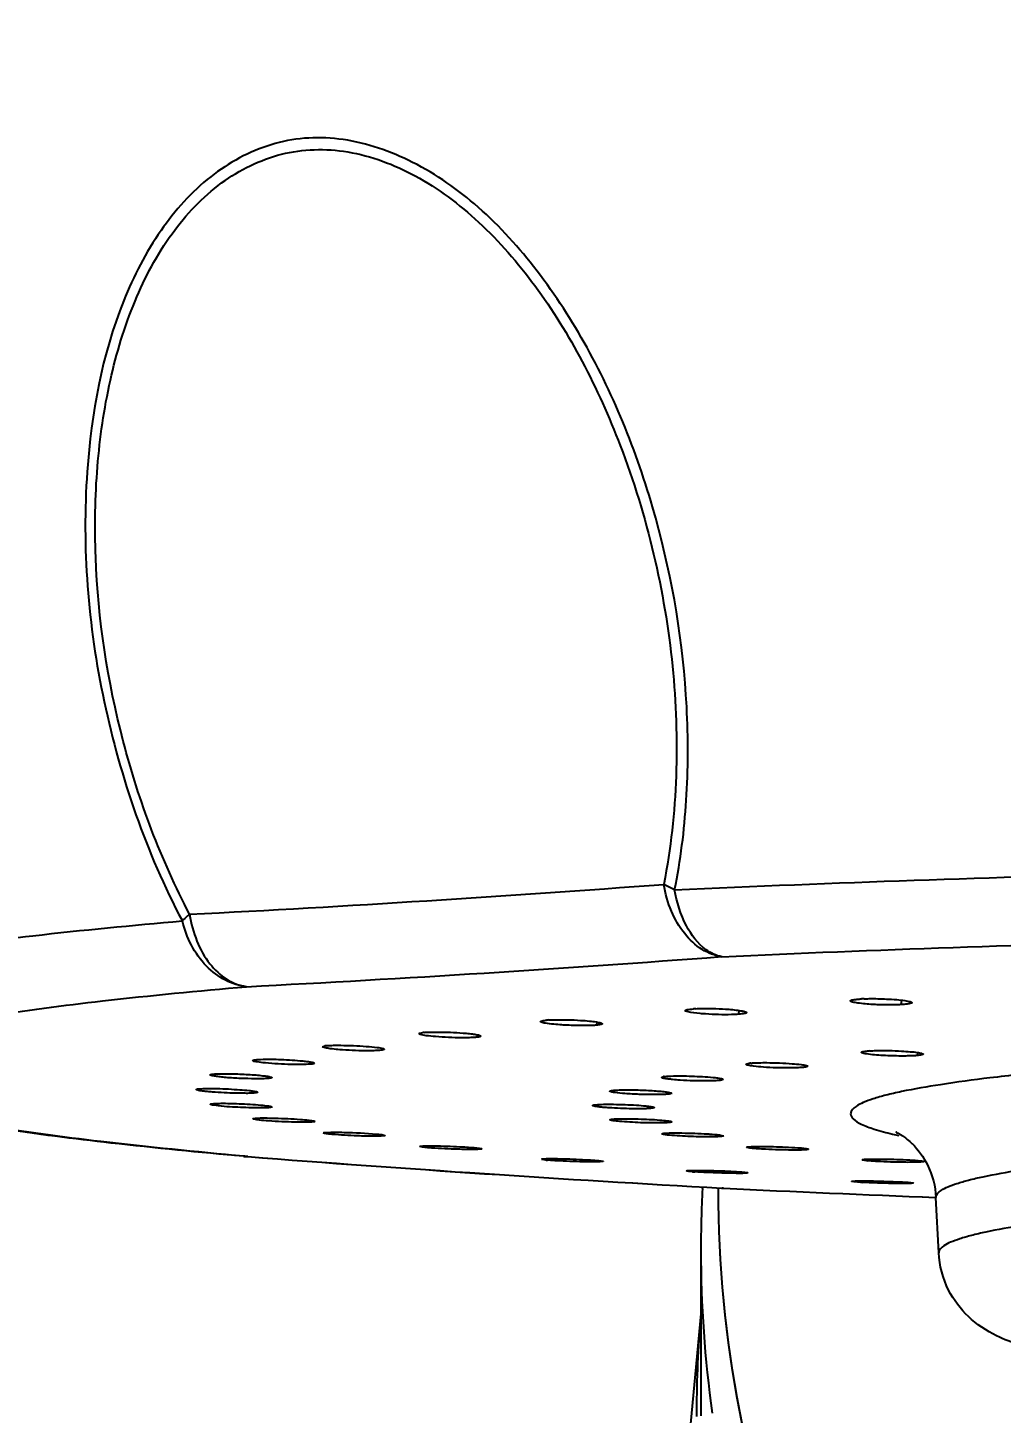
# Model space of a CAD drawing. Extents: x 0 to 1128, y 0 to 827.
# Drawn here: x 225.31 to 236.36, y 566.58 to 582.3 of the extents above; entities that cross this region are included whole.
import ezdxf

# ---------------------------------------------------------------- set-up
doc = ezdxf.new("R2010")
doc.units = 0
doc.header["$LTSCALE"] = 10
doc.header["$MEASUREMENT"] = 0
doc.header["$PDMODE"] = 3
doc.header["$PDSIZE"] = -10
doc.layers.get('0').update_dxf_attribs({"linetype": 'CONTINUOUS'})
doc.layers.get('DEFPOINTS').update_dxf_attribs({"linetype": 'CONTINUOUS'})
doc.layers.add('DEF_LAYER_ASSEM_MEMBER', color=7, linetype='CONTINUOUS')
doc.styles.add('Daelim Dimension', font='')
doc.styles.get('Daelim Dimension').set_extended_font_data('나눔고딕')
doc.dimstyles.new('DEFAULT', dxfattribs={"dimscale": 2, "dimtxt": 2, "dimasz": 2, "dimexe": 0, "dimexo": 2, "dimgap": 1, "dimtad": 1, "dimdec": 0, "dimzin": 9, "dimdsep": 46, "dimtxsty": 'Daelim Dimension', "dimcen": 0.5, "dimclrd": 5, "dimclre": 5, "dimclrt": 256, "dimadec": 1, "dimazin": 0, "dimtfac": 1, "dimtdec": 0, "dimtix": 1, "dimtmove": 0, "dimatfit": 3, "dimfxl": 1, "dimtolj": 1, "dimtzin": 1, "dimlwd": 9, "dimlwe": 9, "dimarcsym": 0})

# ---------------------------------------------------------------- blocks, each defined once
blk = doc.blocks.new('*D2')
at = {"color": 5, "lineweight": 9, "ltscale": 0.5, "transparency": 16777216}
for p, q in [((244.251, 627.328), (150.64, 627.328)), ((150.64, 623.328), (150.64, 342.467)), ((217.481, 338.467), (150.64, 338.467))]:
    blk.add_line(p, q, dxfattribs=at)
at = {"color": 5, "ltscale": 0.5, "transparency": 16777216}
for points in [[(149.974, 623.328), (151.307, 623.328), (150.64, 627.328)], [(149.974, 342.467), (151.307, 342.467), (150.64, 338.467)]]:
    blk.add_solid(points, dxfattribs=at)
at = {"layer": 'DEFPOINTS', "color": 0, "ltscale": 0.5, "transparency": 16777216}
for p in [(248.251, 627.328), (150.64, 338.467), (221.481, 338.467)]:
    blk.add_point(p, dxfattribs=at)
at = {"color": 7, "ltscale": 0.5, "transparency": 16777216, "insert": (143.197, 482.897), "char_height": 10, "attachment_point": 5, "rotation": 90, "style": 'Daelim Dimension'}
blk.add_mtext('\\A1;289', dxfattribs=at)

msp = doc.modelspace()

# ---------------------------------------------------------------- linework, layer by layer
at = {"layer": 'DEF_LAYER_ASSEM_MEMBER', "color": 7, "linetype": 'Continuous'}
for p, q in [((235.23, 571.263), (235.224, 571.212)), ((231.773, 571.014), (231.768, 570.979)), ((233.386, 571.146), (233.38, 571.103)), ((230.416, 570.861), (230.413, 570.843)), ((228.661, 570.734), (228.686, 570.744)), ((229.339, 570.709), (229.337, 570.696)), ((229.361, 570.705), (229.337, 570.696)), ((227.867, 570.577), (227.878, 570.584)), ((227.871, 570.573), (227.869, 570.575)), ((227.878, 570.584), (227.885, 570.585)), ((227.885, 570.585), (227.889, 570.586)), ((228.558, 570.553), (228.556, 570.541)), ((228.567, 570.547), (228.556, 570.541)), ((228.567, 570.548), (228.567, 570.547)), ((227.386, 570.414), (227.389, 570.418)), ((228.086, 570.384), (228.083, 570.381)), ((232.506, 570.386), (232.523, 570.394)), ((232.523, 570.394), (232.531, 570.396)), ((227.226, 570.248), (227.225, 570.249)), ((231.921, 570.23), (231.925, 570.234)), ((233.206, 570.363), (233.189, 570.356)), ((227.389, 570.081), (227.388, 570.082)), ((227.925, 570.218), (227.925, 570.218)), ((231.725, 570.068), (231.725, 570.068)), ((232.621, 570.206), (232.617, 570.202)), ((227.876, 569.914), (227.872, 569.917)), ((228.085, 570.054), (228.088, 570.051)), ((231.924, 569.904), (231.924, 569.905)), ((232.425, 570.044), (232.425, 570.044)), ((228.561, 569.892), (228.572, 569.887)), ((228.682, 569.751), (228.669, 569.756)), ((228.693, 569.749), (228.682, 569.751)), ((228.692, 569.76), (228.693, 569.749)), ((232.619, 569.885), (232.623, 569.881)), ((229.344, 569.735), (229.369, 569.727)), ((229.793, 569.596), (229.766, 569.603)), ((229.809, 569.594), (229.793, 569.596)), ((229.807, 569.609), (229.809, 569.594)), ((232.518, 569.742), (232.511, 569.746)), ((233.193, 569.729), (233.21, 569.723)), ((233.496, 569.586), (233.473, 569.593)), ((227.813, 569.487), (227.779, 569.49)), ((231.211, 569.468), (231.213, 569.448)), ((233.511, 569.584), (233.496, 569.586)), ((232.88, 569.338), (232.883, 569.315)), ((232.972, 569.126), (232.973, 569.149)), ((233.154, 569.111), (233.154, 569.13)), ((233.21, 569.129), (233.194, 569.13)), ((235.654, 568.396), (235.622, 569.024)), ((232.954, 568.427), (232.954, 566.546)), ((232.954, 567.704), (232.172, 559.345))]:
    msp.add_line(p, q, dxfattribs=at)
at = {"layer": 'DEF_LAYER_ASSEM_MEMBER', "color": 9, "linetype": 'Continuous'}
for p, q in [((235.413, 570.659), (235.41, 570.635)), ((234.13, 570.518), (234.127, 570.501)), ((233.19, 570.366), (233.189, 570.356)), ((232.526, 569.75), (232.528, 569.74)), ((233.509, 569.599), (233.511, 569.584)), ((227.777, 569.491), (227.763, 569.493)), ((227.813, 569.488), (227.777, 569.491)), ((227.813, 569.488), (227.779, 569.49)), ((234.849, 569.461), (234.852, 569.44)), ((233.188, 569.131), (233.211, 569.13)), ((233.188, 569.13), (233.211, 569.13)), ((233.211, 569.13), (233.194, 569.13)), ((235.622, 569.024), (235.622, 569.026)), ((235.654, 568.398), (235.654, 568.396))]:
    msp.add_line(p, q, dxfattribs=at)
for centre, radius, start, end in [((215.032, 806.816), 234.892, 272.95759, 274.27296), ((215.669, 806.233), 235.13, 272.9569, 274.27365), ((236.189, 574.198), 4.579, 256.63, 257.5242), ((227.825, 570.132), 0.645, 264.8308, 265.928), ((227.825, 570.129), 0.641, 265.9266, 268.9311), ((246.814, 814.827), 246.074, 265.57134, 266.82572), ((244.625, 802.712), 233.861, 267.20241, 267.79256), ((246.403, 568.428), 13.449, 180.0047, 187.9176)]:
    msp.add_arc(centre, radius, start, end, dxfattribs=at)
at = {"layer": 'DEF_LAYER_ASSEM_MEMBER', "color": 7, "linetype": 'Continuous'}
for centre, radius, start, end in [((232.964, 569.758), 1.409, 92.7448, 93.8219), ((234.873, 569.415), 1.864, 92.0477, 92.9528), ((231.286, 570.061), 0.979, 93.6006, 94.954), ((229.869, 570.292), 0.607, 94.7156, 96.5459), ((228.73, 570.474), 0.274, 97.1529, 99.2213), ((228.753, 570.286), 0.462, 96.3741, 97.0584), ((233.572, 569.996), 0.554, 95.1578, 97.0644), ((234.933, 569.648), 1.041, 93.685, 94.9581), ((232.581, 570.061), 0.338, 97.6359, 98.4569), ((227.857, 570.487), 1, 264.8644, 265.5721), ((246.777, 814.688), 245.933, 265.57755, 266.83264), ((231.342, 570.871), 1.429, 264.0392, 264.8436), ((234.965, 570.692), 1.256, 263.9323, 264.8476), ((233.069, 571.951), 2.643, 265.4613, 265.9756), ((246.527, 568.426), 13.573, 177.0447, 179.9981), ((244.646, 803.507), 234.656, 267.20668, 267.79507), ((235.033, 573.547), 4.358, 266.4913, 266.8465), ((246.29, 566.544), 13.386, 175.4399, 180.0141)]:
    msp.add_arc(centre, radius, start, end, dxfattribs=at)
at = {"layer": 'DEF_LAYER_ASSEM_MEMBER', "color": 9, "linetype": 'Continuous'}
for points, start_tangent, end_tangent in [([(232.656, 572.515), (232.788, 573.53), (232.793, 574.59), (232.442, 576.731), (232.093, 577.762), (231.629, 578.726), (231.056, 579.587), (230.384, 580.298), (229.632, 580.794), (228.845, 581.034), (228.454, 581.042), (228.077, 580.969), (227.391, 580.606), (226.827, 579.996), (226.404, 579.2), (225.989, 577.259)], (0.201588, 0.97947), (-0.069997, -0.997547)), ([(227.152, 572.237), (226.398, 574.201), (226.086, 576.289), (226.106, 577.316), (226.252, 578.296), (226.532, 579.193), (226.953, 579.96), (227.515, 580.535), (228.194, 580.861), (228.565, 580.913), (228.947, 580.887), (229.711, 580.616), (230.431, 580.091), (231.069, 579.37), (231.607, 578.509), (232.038, 577.556)], (-0.464306, 0.885675), (0.357896, -0.933761)), ([(232.038, 577.556), (232.631, 575.051), (232.533, 572.577)], (0.357896, -0.933761), (-0.192035, -0.981388)), ([(225.989, 577.259), (225.993, 575.964), (226.182, 574.65), (226.543, 573.367), (227.069, 572.162)], (-0.069997, -0.997547), (0.472505, -0.881328)), ([(232.656, 572.515), (238.097, 572.704), (244.111, 572.803)], (0.998947, 0.045873), (0.999966, 0.008304)), ([(232.656, 572.515), (232.624, 572.53), (232.533, 572.577)], (-0.911118, 0.412145), (-0.870209, 0.492683)), ([(233.191, 571.756), (232.967, 571.839), (232.77, 572.018), (232.62, 572.272), (232.533, 572.577)], (-0.990529, 0.137305), (-0.160042, 0.98711)), ([(233.191, 571.756), (233.014, 571.835), (232.79, 572.108), (232.656, 572.515)], (-0.984566, 0.175016), (-0.170712, 0.985321)), ([(222.329, 571.427), (222.612, 571.526), (222.987, 571.624), (224.007, 571.814), (225.374, 571.994), (227.069, 572.162)], (0.921408, 0.388596), (0.996262, 0.086384)), ([(227.152, 572.237), (227.129, 572.218), (227.069, 572.162)], (-0.763948, -0.645277), (-0.709222, -0.704985)), ([(227.798, 571.416), (227.557, 571.49), (227.343, 571.65), (227.069, 572.162)], (-0.993601, 0.112946), (-0.231143, 0.97292)), ([(227.152, 572.237), (227.235, 571.932), (227.381, 571.677), (227.576, 571.499), (227.798, 571.416)], (0.148564, -0.988903), (0.990408, -0.138174)), ([(233.191, 571.756), (238.443, 571.939), (244.248, 572.035)], (0.998947, 0.045873), (0.999965, 0.008307)), ([(223.223, 570.707), (223.496, 570.802), (223.858, 570.897), (224.843, 571.08), (226.162, 571.254), (227.798, 571.416)], (0.921409, 0.388595), (0.996262, 0.086387)), ([(261.497, 569.929), (261.432, 570.015), (261.351, 570.057), (261.238, 570.099), (261.094, 570.141), (260.918, 570.183), (260.473, 570.264), (259.909, 570.342), (259.232, 570.416), (257.561, 570.551), (255.527, 570.662), (253.205, 570.746), (250.687, 570.8), (248.068, 570.821), (245.45, 570.809), (242.932, 570.763), (240.612, 570.687), (238.579, 570.582), (236.911, 570.453), (236.234, 570.381), (235.672, 570.304), (235.229, 570.225), (235.053, 570.184), (234.909, 570.143), (234.797, 570.101), (234.717, 570.058), (234.653, 569.973)], (-0.007554, 0.999971), (0.007554, -0.999971)), ([(227.763, 569.493), (226.144, 569.659), (224.836, 569.836), (223.859, 570.021), (223.499, 570.116), (223.227, 570.212)], (-0.99593, 0.090127), (-0.921214, 0.389056)), ([(234.653, 569.973), (234.683, 569.915), (234.773, 569.857), (234.922, 569.8), (235.13, 569.743)], (0.007554, -0.999971), (0.97284, -0.231477)), ([(235.622, 569.026), (235.681, 569.105), (235.756, 569.145), (235.86, 569.183), (235.993, 569.222), (236.156, 569.26), (236.567, 569.334), (237.089, 569.404), (237.717, 569.471), (239.264, 569.591), (241.151, 569.688), (243.303, 569.759), (245.638, 569.801), (248.067, 569.813), (250.497, 569.793), (252.833, 569.744), (254.986, 569.665), (256.874, 569.562), (258.423, 569.437), (259.052, 569.368), (259.575, 569.296), (259.987, 569.221), (260.285, 569.143), (260.389, 569.104), (260.464, 569.065), (260.525, 568.986)], (-0.007554, 0.999971), (0.007554, -0.999971)), ([(260.491, 568.357), (260.431, 568.436), (260.356, 568.475), (260.251, 568.515), (259.954, 568.592), (259.543, 568.667), (259.022, 568.739), (258.395, 568.808), (256.849, 568.932), (254.967, 569.035), (252.819, 569.113), (250.489, 569.163), (248.066, 569.182), (245.644, 569.171), (243.314, 569.129), (241.168, 569.058), (239.287, 568.961), (237.743, 568.841), (237.117, 568.775), (236.597, 568.704), (236.187, 568.631), (236.024, 568.593), (235.891, 568.554), (235.787, 568.516), (235.713, 568.477), (235.654, 568.398)], (-0.007554, 0.999971), (0.007554, -0.999971)), ([(246.11, 555.147), (241.025, 556.709), (236.848, 559.848), (234.108, 564.165), (233.154, 569.111)], (-0.991761, 0.128103), (-0.000012, 1))]:
    msp.add_spline(points, degree=3, dxfattribs=dict(at, start_tangent=start_tangent, end_tangent=end_tangent))
at = {"layer": 'DEF_LAYER_ASSEM_MEMBER', "color": 7, "linetype": 'Continuous'}
for points, start_tangent, end_tangent in [([(232.775, 571.144), (232.78, 571.15), (232.798, 571.156), (232.87, 571.164)], (-0.174453, 0.984666), (0.997731, 0.067333)), ([(232.896, 571.166), (232.98, 571.168), (233.27, 571.159)], (0.998836, 0.048235), (0.997181, -0.075028)), ([(234.651, 571.254), (234.658, 571.261), (234.683, 571.268), (234.723, 571.273), (234.777, 571.277)], (-0.178503, 0.983939), (0.998648, 0.051989)), ([(234.735, 571.23), (234.673, 571.242), (234.657, 571.248), (234.651, 571.254)], (-0.99003, 0.140856), (-0.178503, 0.983939)), ([(234.97, 571.211), (234.904, 571.214), (234.735, 571.23)], (-0.999308, 0.037204), (-0.99003, 0.140856)), ([(234.807, 571.278), (234.865, 571.28), (235.061, 571.276)], (0.999354, 0.035936), (0.998959, -0.045617)), ([(235.224, 571.212), (235.167, 571.21), (234.97, 571.211)], (-0.998659, -0.051777), (-0.999308, 0.037204)), ([(235.061, 571.276), (235.176, 571.269), (235.27, 571.258), (235.331, 571.246), (235.346, 571.24), (235.35, 571.234)], (0.998959, -0.045617), (-0.170874, -0.985293)), ([(235.35, 571.234), (235.341, 571.227), (235.316, 571.221), (235.276, 571.216), (235.224, 571.212)], (-0.170874, -0.985293), (-0.998645, -0.052045)), ([(231.135, 571.02), (231.151, 571.029), (231.202, 571.036)], (-0.173238, 0.98488), (0.996175, 0.087384)), ([(231.14, 571.015), (231.136, 571.017), (231.135, 571.02)], (-0.87081, 0.491619), (-0.173238, 0.98488)), ([(231.284, 570.989), (231.189, 571.001), (231.14, 571.015)], (-0.995163, 0.098234), (-0.87081, 0.491619)), ([(231.225, 571.038), (231.301, 571.041), (231.589, 571.034)], (0.997988, 0.063404), (0.997969, -0.063704)), ([(231.589, 571.034), (231.689, 571.026), (231.768, 571.016), (231.818, 571.005), (231.831, 571), (231.835, 570.994)], (0.997969, -0.063704), (-0.175171, -0.984538)), ([(232.808, 571.13), (232.784, 571.137), (232.775, 571.144)], (-0.973792, 0.22744), (-0.174453, 0.984666)), ([(233.007, 571.106), (232.944, 571.111), (232.808, 571.13)], (-0.997818, 0.066026), (-0.973792, 0.22744)), ([(233.38, 571.103), (233.301, 571.099), (233.007, 571.106)], (-0.997748, -0.067076), (-0.997818, 0.066026)), ([(233.27, 571.159), (233.355, 571.151), (233.421, 571.141), (233.462, 571.131), (233.475, 571.121)], (0.997181, -0.075028), (-0.173608, -0.984815)), ([(233.475, 571.121), (233.468, 571.116), (233.449, 571.11), (233.419, 571.106), (233.38, 571.103)], (-0.173608, -0.984815), (-0.997726, -0.067402)), ([(229.756, 570.882), (229.767, 570.889), (229.8, 570.895)], (-0.174565, 0.984646), (0.993283, 0.11571)), ([(229.771, 570.873), (229.765, 570.876), (229.756, 570.882)], (-0.952294, 0.305181), (-0.174565, 0.984646)), ([(229.943, 570.849), (229.836, 570.86), (229.771, 570.873)], (-0.996516, 0.083398), (-0.952294, 0.305181)), ([(229.819, 570.897), (229.839, 570.899), (229.913, 570.901)], (0.996522, 0.083328), (0.999844, 0.01767)), ([(229.913, 570.901), (230.003, 570.901), (230.291, 570.887)], (0.999844, 0.01767), (0.995812, -0.091426)), ([(230.325, 570.837), (230.238, 570.836), (229.943, 570.849)], (-0.999564, -0.029529), (-0.996516, 0.083398)), ([(230.291, 570.887), (230.361, 570.88), (230.413, 570.871), (230.446, 570.863), (230.456, 570.855)], (0.995812, -0.091426), (-0.174523, -0.984653)), ([(230.456, 570.855), (230.445, 570.848), (230.413, 570.843)], (-0.174523, -0.984653), (-0.993268, -0.115836)), ([(231.409, 570.98), (231.376, 570.982), (231.284, 570.989)], (-0.998443, 0.055775), (-0.995163, 0.098234)), ([(231.667, 570.974), (231.607, 570.974), (231.409, 570.98)], (-0.999818, -0.019083), (-0.998443, 0.055775)), ([(231.768, 570.979), (231.746, 570.977), (231.667, 570.974)], (-0.996204, -0.087052), (-0.999818, -0.019083)), ([(231.835, 570.994), (231.83, 570.99), (231.817, 570.986), (231.768, 570.979)], (-0.175171, -0.984538), (-0.996167, -0.087473)), ([(228.691, 570.722), (228.669, 570.728), (228.661, 570.734)], (-0.976041, 0.217587), (-0.158448, 0.987367)), ([(228.771, 570.709), (228.747, 570.712), (228.691, 570.722)], (-0.993219, 0.11626), (-0.976041, 0.217587)), ([(228.701, 570.746), (228.718, 570.747), (228.783, 570.751)], (0.993735, 0.111761), (0.999603, 0.028159)), ([(228.888, 570.699), (228.856, 570.701), (228.771, 570.709)], (-0.997471, 0.071076), (-0.993219, 0.11626)), ([(228.783, 570.751), (228.867, 570.751), (229.157, 570.739)], (0.999603, 0.028159), (0.99697, -0.077787)), ([(229.263, 570.69), (229.182, 570.688), (228.888, 570.699)], (-0.99912, -0.041951), (-0.997471, 0.071076)), ([(229.157, 570.739), (229.28, 570.727), (229.351, 570.713)], (0.99697, -0.077787), (0.940656, -0.33936)), ([(229.337, 570.696), (229.323, 570.694), (229.263, 570.69)], (-0.987175, -0.159644), (-0.99912, -0.041951)), ([(229.351, 570.713), (229.356, 570.711), (229.361, 570.705)], (0.940656, -0.33936), (-0.190769, -0.981635)), ([(230.413, 570.843), (230.395, 570.841), (230.325, 570.837)], (-0.993337, -0.115245), (-0.999564, -0.029529)), ([(234.866, 570.687), (234.943, 570.691), (235.231, 570.686)], (0.997892, 0.064899), (0.998504, -0.054682)), ([(227.869, 570.575), (227.868, 570.576), (227.867, 570.577)], (-0.749901, 0.66155), (-0.156012, 0.987755)), ([(228.011, 570.55), (227.918, 570.562), (227.871, 570.573)], (-0.99525, 0.097355), (-0.875791, 0.482691)), ([(227.889, 570.586), (227.902, 570.587), (227.957, 570.591)], (0.987523, 0.157475), (0.99917, 0.040735)), ([(227.957, 570.591), (228.191, 570.59), (228.438, 570.573)], (0.99917, 0.040735), (0.9946, -0.103779)), ([(228.397, 570.532), (228.303, 570.533), (228.011, 570.55)], (-0.999997, -0.002522), (-0.99525, 0.097355)), ([(228.556, 570.541), (228.498, 570.535), (228.397, 570.532)], (-0.9701, -0.242704), (-0.999997, -0.002522)), ([(228.438, 570.573), (228.491, 570.567), (228.531, 570.561), (228.556, 570.554), (228.567, 570.548)], (0.9946, -0.103779), (0.374396, -0.927269)), ([(233.466, 570.534), (233.475, 570.541), (233.504, 570.546)], (-0.172941, 0.984932), (0.992192, 0.124717)), ([(233.484, 570.525), (233.471, 570.53), (233.466, 570.534)], (-0.966214, 0.257742), (-0.172941, 0.984932)), ([(233.522, 570.548), (233.541, 570.55), (233.613, 570.553)], (0.995828, 0.091254), (0.999678, 0.025366)), ([(233.613, 570.553), (233.702, 570.554), (233.991, 570.542)], (0.999678, 0.025366), (0.997005, -0.077337)), ([(233.991, 570.542), (234.091, 570.532), (234.151, 570.521)], (0.997005, -0.077337), (0.95673, -0.290978)), ([(234.776, 570.67), (234.78, 570.675), (234.793, 570.679), (234.843, 570.686)], (-0.173223, 0.984883), (0.996182, 0.087299)), ([(234.781, 570.665), (234.778, 570.668), (234.776, 570.67)], (-0.886985, 0.461799), (-0.173223, 0.984883)), ([(234.926, 570.642), (234.831, 570.653), (234.781, 570.665)], (-0.996233, 0.086722), (-0.886985, 0.461799)), ([(235.051, 570.634), (235.018, 570.635), (234.926, 570.642)], (-0.998901, 0.046877), (-0.996233, 0.086722)), ([(235.309, 570.63), (235.249, 570.629), (235.051, 570.634)], (-0.999728, -0.023326), (-0.998901, 0.046877)), ([(235.231, 570.686), (235.331, 570.678), (235.41, 570.67), (235.46, 570.66), (235.473, 570.655), (235.476, 570.65)], (0.998504, -0.054682), (-0.175209, -0.984531)), ([(235.409, 570.635), (235.388, 570.633), (235.309, 570.63)], (-0.996196, -0.087143), (-0.999728, -0.023326)), ([(235.476, 570.65), (235.471, 570.646), (235.458, 570.642), (235.409, 570.635)], (-0.175209, -0.984531), (-0.996175, -0.087383)), ([(227.388, 570.412), (227.387, 570.413), (227.386, 570.414)], (-0.817268, 0.576258), (-0.177182, 0.984178)), ([(227.566, 570.385), (227.499, 570.392), (227.444, 570.399), (227.407, 570.406), (227.388, 570.412)], (-0.99661, 0.08227), (-0.817268, 0.576258)), ([(227.389, 570.418), (227.391, 570.419), (227.395, 570.42)], (0.891565, 0.452893), (0.96913, 0.246549)), ([(227.395, 570.42), (227.404, 570.422), (227.449, 570.426)], (0.96913, 0.246549), (0.998383, 0.056838)), ([(227.449, 570.426), (227.469, 570.427), (227.544, 570.428)], (0.998383, 0.056838), (0.999997, 0.002358)), ([(227.544, 570.428), (227.722, 570.425), (227.816, 570.42), (227.904, 570.414), (227.98, 570.406), (228.038, 570.399), (228.074, 570.391), (228.086, 570.384)], (0.999997, 0.002358), (-0.171472, -0.985189)), ([(228.083, 570.381), (228.062, 570.376), (228.022, 570.373), (227.965, 570.371), (227.894, 570.371), (227.73, 570.375), (227.566, 570.385)], (-0.890996, -0.454011), (-0.99661, 0.08227)), ([(232.507, 570.384), (232.506, 570.385), (232.506, 570.386)], (-0.726565, 0.687098), (-0.151334, 0.988483)), ([(232.632, 570.362), (232.584, 570.368), (232.546, 570.373), (232.52, 570.379), (232.507, 570.384)], (-0.995486, 0.094905), (-0.726565, 0.687098)), ([(232.536, 570.396), (232.551, 570.398), (232.612, 570.402)], (0.990988, 0.133953), (0.999197, 0.040055)), ([(232.612, 570.402), (232.852, 570.401), (233.094, 570.386)], (0.999197, 0.040055), (0.994733, -0.102502)), ([(233.094, 570.386), (233.142, 570.381), (233.178, 570.375), (233.199, 570.369), (233.206, 570.363)], (0.994733, -0.102502), (-0.195617, -0.98068)), ([(233.663, 570.503), (233.553, 570.514), (233.484, 570.525)], (-0.997574, 0.069613), (-0.966214, 0.257742)), ([(234.043, 570.496), (233.957, 570.494), (233.663, 570.503)], (-0.999309, -0.037168), (-0.997574, 0.069613)), ([(234.127, 570.501), (234.11, 570.5), (234.043, 570.496)], (-0.992223, -0.124473), (-0.999309, -0.037168)), ([(234.165, 570.513), (234.155, 570.507), (234.127, 570.501)], (-0.176002, -0.98439), (-0.992176, -0.12485)), ([(234.151, 570.521), (234.158, 570.519), (234.165, 570.513)], (0.95673, -0.290978), (-0.176002, -0.98439)), ([(227.925, 570.218), (227.918, 570.214), (227.898, 570.21), (227.865, 570.208), (227.822, 570.206), (227.769, 570.206), (227.709, 570.206), (227.576, 570.211), (227.442, 570.218), (227.382, 570.223), (227.329, 570.228), (227.286, 570.233), (227.253, 570.239), (227.233, 570.244), (227.225, 570.248)], (-0.179554, -0.983748), (-0.173567, 0.984822)), ([(227.226, 570.249), (227.226, 570.25), (227.227, 570.251)], (0.007766, 0.99997), (0.869035, 0.49475)), ([(227.227, 570.251), (227.241, 570.255), (227.266, 570.257), (227.348, 570.26), (227.463, 570.26), (227.594, 570.255), (227.722, 570.247), (227.829, 570.238), (227.87, 570.232), (227.9, 570.227), (227.919, 570.222), (227.925, 570.218)], (0.869035, 0.49475), (0.020114, -0.999798)), ([(231.925, 570.226), (231.922, 570.228), (231.921, 570.23)], (-0.890837, 0.454322), (-0.172583, 0.984995)), ([(231.925, 570.234), (231.929, 570.235), (231.933, 570.236)], (0.926465, 0.376381), (0.975319, 0.220802)), ([(232.092, 570.203), (231.98, 570.214), (231.945, 570.22), (231.925, 570.226)], (-0.997137, 0.075612), (-0.890837, 0.454322)), ([(231.933, 570.236), (231.943, 570.238), (231.99, 570.242)], (0.975319, 0.220802), (0.998232, 0.059442)), ([(231.99, 570.242), (232.012, 570.243), (232.088, 570.245)], (0.998232, 0.059442), (0.999964, 0.008434)), ([(232.088, 570.245), (232.265, 570.243), (232.358, 570.239), (232.444, 570.233), (232.518, 570.227), (232.574, 570.22), (232.61, 570.212), (232.621, 570.206)], (0.999964, 0.008434), (-0.175534, -0.984473)), ([(233.017, 570.346), (232.72, 570.355), (232.632, 570.362)], (-0.999983, -0.005865), (-0.995486, 0.094905)), ([(233.189, 570.356), (233.123, 570.349), (233.017, 570.346)], (-0.981017, -0.193922), (-0.999983, -0.005865)), ([(227.767, 569.491), (226.259, 569.642), (224.995, 569.805), (223.982, 569.979), (223.187, 570.18)], (-0.995986, 0.089513), (-0.952464, 0.304652)), ([(227.388, 570.082), (227.394, 570.085), (227.412, 570.088), (227.441, 570.09), (227.481, 570.092), (227.587, 570.092), (227.714, 570.088), (227.96, 570.073), (228.045, 570.063), (228.085, 570.054)], (-0.170124, 0.985423), (0.891032, -0.45394)), ([(227.391, 570.079), (227.389, 570.08), (227.389, 570.081)], (-0.888308, 0.459248), (-0.320964, 0.947091)), ([(228.088, 570.051), (228.081, 570.047), (228.062, 570.044), (228.032, 570.042), (227.992, 570.041), (227.942, 570.041), (227.885, 570.041), (227.759, 570.045), (227.515, 570.06), (227.432, 570.07), (227.391, 570.079)], (-0.180001, -0.983666), (-0.890555, 0.454876)), ([(231.725, 570.068), (231.726, 570.069), (231.727, 570.071)], (0.002821, 0.999996), (0.865121, 0.501563)), ([(232.425, 570.044), (232.418, 570.04), (232.397, 570.036), (232.365, 570.033), (232.321, 570.031), (232.268, 570.03), (232.208, 570.03), (232.075, 570.033), (231.942, 570.04), (231.882, 570.044), (231.829, 570.048), (231.786, 570.053), (231.753, 570.058), (231.733, 570.063), (231.725, 570.068)], (-0.179683, -0.983725), (-0.173737, 0.984792)), ([(231.727, 570.071), (231.74, 570.074), (231.765, 570.077), (231.848, 570.081), (231.963, 570.081), (232.093, 570.078), (232.222, 570.072), (232.329, 570.063), (232.37, 570.058), (232.4, 570.053), (232.419, 570.048), (232.425, 570.044)], (0.865121, 0.501563), (0.015187, -0.999885)), ([(232.617, 570.202), (232.593, 570.197), (232.551, 570.194), (232.42, 570.191), (232.254, 570.194), (232.092, 570.203)], (-0.926137, -0.377188), (-0.997137, 0.075612)), ([(227.872, 569.917), (227.876, 569.919), (227.888, 569.922), (227.908, 569.924), (227.936, 569.925)], (-0.166384, 0.986061), (0.999405, 0.034502)), ([(227.883, 569.912), (227.879, 569.913), (227.876, 569.914)], (-0.9691, 0.246669), (-0.924857, 0.380314)), ([(228.047, 569.893), (227.943, 569.902), (227.883, 569.912)], (-0.997273, 0.073796), (-0.969432, 0.245359)), ([(227.936, 569.925), (227.956, 569.926), (228.031, 569.926)], (0.999405, 0.034502), (0.999973, -0.007308)), ([(228.031, 569.926), (228.121, 569.924), (228.409, 569.91)], (0.999973, -0.007308), (0.997057, -0.076669)), ([(228.409, 569.91), (228.505, 569.901), (228.561, 569.892)], (0.997057, -0.076669), (0.969504, -0.245075)), ([(231.923, 569.905), (231.929, 569.909), (231.946, 569.912), (231.975, 569.915), (232.014, 569.916), (232.119, 569.918), (232.244, 569.915), (232.489, 569.903), (232.575, 569.894), (232.619, 569.885)], (-0.163988, 0.986462), (0.925822, -0.377961)), ([(231.928, 569.902), (231.925, 569.903), (231.924, 569.904)], (-0.924755, 0.380563), (-0.647072, 0.762429)), ([(228.437, 569.878), (228.347, 569.879), (228.047, 569.893)], (-1, 0.000506), (-0.997273, 0.073796)), ([(228.572, 569.887), (228.562, 569.883), (228.536, 569.88), (228.493, 569.878), (228.437, 569.878)], (-0.151199, -0.988503), (-1, 0.000506)), ([(228.669, 569.756), (228.679, 569.76), (228.709, 569.763)], (-0.192972, 0.981204), (0.998656, 0.051835)), ([(228.769, 569.74), (228.746, 569.742), (228.693, 569.749)], (-0.995863, 0.090863), (-0.986673, 0.162715)), ([(228.709, 569.763), (228.726, 569.763), (228.792, 569.764)], (0.998656, 0.051835), (1, 0.000691)), ([(228.792, 569.764), (228.907, 569.763), (229.274, 569.743)], (1, 0.000691), (0.995665, -0.093009)), ([(232.623, 569.881), (232.617, 569.878), (232.598, 569.875), (232.568, 569.872), (232.528, 569.871), (232.48, 569.87), (232.424, 569.87), (232.299, 569.872), (232.056, 569.885), (231.971, 569.893), (231.928, 569.902)], (-0.174192, -0.984712), (-0.925544, 0.37864)), ([(232.511, 569.746), (232.514, 569.748), (232.523, 569.751), (232.562, 569.754)], (-0.180121, 0.983644), (0.998451, 0.055637)), ([(232.562, 569.754), (232.581, 569.755), (232.652, 569.757)], (0.998451, 0.055637), (0.999972, 0.007459)), ([(232.652, 569.757), (232.739, 569.756), (233.029, 569.746)], (0.999972, 0.007459), (0.998021, -0.062874)), ([(235.177, 569.762), (235.169, 569.764), (235.192, 569.754), (235.216, 569.74), (235.252, 569.716), (235.297, 569.682), (235.351, 569.634)], (-0.941154, 0.337978), (0.716075, -0.698023)), ([(229.153, 569.72), (229.053, 569.723), (228.769, 569.74)], (-0.999788, 0.020576), (-0.995863, 0.090863)), ([(229.369, 569.727), (229.364, 569.725), (229.353, 569.723), (229.334, 569.722), (229.309, 569.72), (229.241, 569.719), (229.153, 569.72)], (-0.15135, -0.98848), (-0.999788, 0.020576)), ([(229.274, 569.743), (229.295, 569.741), (229.344, 569.735)], (0.995665, -0.093009), (0.986694, -0.162589)), ([(229.766, 569.603), (229.772, 569.605), (229.789, 569.607), (229.818, 569.609), (229.858, 569.61)], (-0.185195, 0.982702), (0.999953, 0.009675)), ([(229.899, 569.585), (229.873, 569.587), (229.809, 569.594)], (-0.997278, 0.073728), (-0.992959, 0.118461)), ([(229.858, 569.61), (229.881, 569.61), (229.964, 569.609)], (0.999953, 0.009675), (0.999848, -0.017438)), ([(229.964, 569.609), (230.254, 569.598), (230.339, 569.593)], (0.999848, -0.017438), (0.997163, -0.07527)), ([(230.339, 569.593), (230.363, 569.591), (230.423, 569.585)], (0.997163, -0.07527), (0.992967, -0.118392)), ([(232.528, 569.74), (232.518, 569.742)], (-0.980348, 0.197277), (-0.960386, 0.278672)), ([(232.596, 569.731), (232.575, 569.733), (232.528, 569.74)], (-0.995407, 0.095731), (-0.980455, 0.196741)), ([(233.093, 569.712), (232.838, 569.716), (232.596, 569.731)], (-0.999882, -0.015346), (-0.995407, 0.095731)), ([(233.029, 569.746), (233.083, 569.742), (233.193, 569.729)], (0.998021, -0.062874), (0.980494, -0.19655)), ([(233.211, 569.723), (233.202, 569.719), (233.179, 569.716), (233.142, 569.714), (233.093, 569.712)], (-0.145601, -0.989343), (-0.999882, -0.015346)), ([(233.473, 569.593), (233.479, 569.597), (233.498, 569.599), (233.53, 569.601), (233.572, 569.603)], (-0.193851, 0.981031), (0.999805, 0.019756)), ([(233.572, 569.603), (233.597, 569.603), (233.681, 569.603)], (0.999805, 0.019756), (0.999958, -0.009174)), ([(233.681, 569.603), (233.777, 569.601), (234.054, 569.588)], (0.999958, -0.009174), (0.997193, -0.07487)), ([(235.351, 569.635), (235.525, 569.394), (235.622, 569.024)], (0.716693, -0.697389), (0.05077, -0.99871)), ([(230.29, 569.569), (230.194, 569.571), (229.899, 569.585)], (-0.999911, 0.013375), (-0.997278, 0.073728)), ([(230.466, 569.575), (230.463, 569.574), (230.453, 569.572), (230.438, 569.571), (230.418, 569.57), (230.362, 569.569), (230.29, 569.569)], (-0.178405, -0.983957), (-0.999911, 0.013375)), ([(230.423, 569.585), (230.455, 569.58), (230.463, 569.578), (230.466, 569.575)], (0.99293, -0.118702), (-0.178405, -0.983957)), ([(231.147, 569.459), (231.149, 569.46), (231.157, 569.462), (231.17, 569.463), (231.188, 569.464), (231.239, 569.465), (231.306, 569.465)], (-0.167379, 0.985893), (0.999949, -0.010144)), ([(231.193, 569.45), (231.159, 569.455), (231.15, 569.457), (231.147, 569.459)], (-0.994526, 0.104491), (-0.167379, 0.985893)), ([(231.316, 569.441), (231.287, 569.442), (231.213, 569.448)], (-0.998201, 0.059961), (-0.995912, 0.090333)), ([(231.306, 569.465), (231.396, 569.463), (231.684, 569.451)], (0.999949, -0.010144), (0.99813, -0.061123)), ([(231.707, 569.427), (231.616, 569.429), (231.316, 569.441)], (-0.999983, 0.005884), (-0.998201, 0.059961)), ([(231.684, 569.451), (231.711, 569.449), (231.779, 569.444)], (0.99813, -0.061123), (0.995915, -0.090291)), ([(231.846, 569.433), (231.837, 569.431), (231.809, 569.429), (231.765, 569.427), (231.707, 569.427)], (-0.177079, -0.984197), (-0.999983, 0.005884)), ([(231.779, 569.444), (231.808, 569.441), (231.83, 569.438), (231.842, 569.436), (231.846, 569.433)], (0.995898, -0.09048), (-0.177079, -0.984197)), ([(233.597, 569.576), (233.572, 569.578), (233.511, 569.584)], (-0.99734, 0.072889), (-0.991827, 0.127591)), ([(233.988, 569.562), (233.686, 569.571), (233.597, 569.576)], (-0.99999, 0.004489), (-0.99734, 0.072889)), ([(234.173, 569.572), (234.169, 569.569), (234.159, 569.567), (234.144, 569.566), (234.122, 569.564), (234.064, 569.562), (233.988, 569.562)], (-0.175639, -0.984455), (-0.99999, 0.004489)), ([(234.054, 569.588), (234.078, 569.587), (234.134, 569.581)], (0.997193, -0.07487), (0.991838, -0.127506)), ([(234.134, 569.581), (234.163, 569.576), (234.173, 569.572)], (0.991807, -0.127743), (-0.175639, -0.984455)), ([(234.786, 569.452), (234.788, 569.453), (234.796, 569.455), (234.828, 569.458), (234.879, 569.46), (234.946, 569.46)], (-0.168075, 0.985774), (1, 0.000812)), ([(234.832, 569.442), (234.798, 569.447), (234.789, 569.449), (234.786, 569.452)], (-0.994324, 0.106393), (-0.168075, 0.985774)), ([(234.955, 569.433), (234.926, 569.435), (234.852, 569.44)], (-0.998447, 0.055716), (-0.995909, 0.090367)), ([(234.946, 569.46), (235.036, 569.46), (235.323, 569.45)], (1, 0.000812), (0.998365, -0.057154)), ([(235.347, 569.423), (235.256, 569.423), (234.955, 569.433)], (-0.999982, -0.005952), (-0.998447, 0.055716)), ([(235.323, 569.45), (235.35, 569.448), (235.418, 569.443)], (0.998365, -0.057154), (0.995913, -0.09032)), ([(235.418, 569.443), (235.447, 569.44), (235.469, 569.437), (235.481, 569.434), (235.485, 569.432)], (0.995901, -0.090451), (-0.176833, -0.984241)), ([(232.789, 569.326), (232.792, 569.328), (232.805, 569.33), (232.826, 569.331), (232.854, 569.331), (232.931, 569.332), (233.028, 569.33)], (-0.172625, 0.984988), (0.999785, -0.020716)), ([(232.86, 569.316), (232.83, 569.319), (232.807, 569.322), (232.793, 569.324), (232.789, 569.326)], (-0.996838, 0.079462), (-0.172625, 0.984988)), ([(233.266, 569.299), (233.165, 569.302), (232.883, 569.315)], (-0.999828, 0.018529), (-0.99752, 0.070389)), ([(233.028, 569.33), (233.126, 569.328), (233.393, 569.315)], (0.999785, -0.020716), (0.997522, -0.070361)), ([(233.488, 569.303), (233.484, 569.302), (233.472, 569.3), (233.453, 569.299), (233.427, 569.298), (233.356, 569.298), (233.266, 569.299)], (-0.181635, -0.983366), (-0.999828, 0.018529)), ([(233.393, 569.315), (233.434, 569.312), (233.464, 569.309), (233.483, 569.306), (233.488, 569.303)], (0.997513, -0.070487), (-0.181635, -0.983366)), ([(235.485, 569.432), (235.476, 569.428), (235.448, 569.426), (235.405, 569.424), (235.347, 569.423)], (-0.176833, -0.984241), (-0.999982, -0.005952)), ([(234.666, 569.208), (234.669, 569.209), (234.679, 569.21), (234.696, 569.211), (234.719, 569.212), (234.783, 569.213), (234.865, 569.212)], (-0.158387, 0.987377), (0.999911, -0.013344)), ([(234.766, 569.197), (234.724, 569.2), (234.692, 569.203), (234.673, 569.205), (234.666, 569.208)], (-0.998114, 0.061387), (-0.158387, 0.987377)), ([(235.053, 569.185), (234.983, 569.187), (234.793, 569.195)], (-0.999681, 0.025276), (-0.99848, 0.055109)), ([(234.865, 569.212), (234.96, 569.21), (235.239, 569.2)], (0.999911, -0.013344), (0.998481, -0.055089)), ([(235.366, 569.188), (235.36, 569.186), (235.342, 569.184), (235.314, 569.183), (235.275, 569.183), (235.229, 569.183), (235.175, 569.183), (235.053, 569.185)], (-0.189827, -0.981818), (-0.999681, 0.025276)), ([(235.239, 569.2), (235.293, 569.197), (235.333, 569.193), (235.358, 569.19), (235.366, 569.188)], (0.998476, -0.055179), (-0.189827, -0.981818)), ([(246.107, 555.118), (241.028, 556.681), (236.851, 559.824), (234.109, 564.15), (233.154, 569.111)], (-0.991705, 0.128533), (0, 1)), ([(235.991, 567.672), (235.766, 567.973), (235.654, 568.396)], (-0.72649, 0.687177), (-0.05077, 0.99871)), ([(236.573, 567.35), (236.31, 567.454), (235.991, 567.673)], (-0.951822, 0.30665), (-0.725748, 0.687961))]:
    msp.add_spline(points, degree=3, dxfattribs=dict(at, start_tangent=start_tangent, end_tangent=end_tangent))

# ---------------------------------------------------------------- dimensions: what is measured, and where the dimension line sits
at = {"color": 5, "ltscale": 0.5}
dim = msp.add_linear_dim(base=(150.64, 338.467), p1=(248.251, 627.328), p2=(221.481, 338.467), angle=90, dimstyle='DEFAULT', override={"dimtxt": 5, "dimdec": 0, "dimclrd": 5, "dimclre": 5, "dimclrt": 7}, dxfattribs=at)
dim.commit()
dim.dimension.update_dxf_attribs({"geometry": '*D2', "text_midpoint": (150.64, 482.897), "dimtype": 128})

doc.saveas('drawing.dxf')
